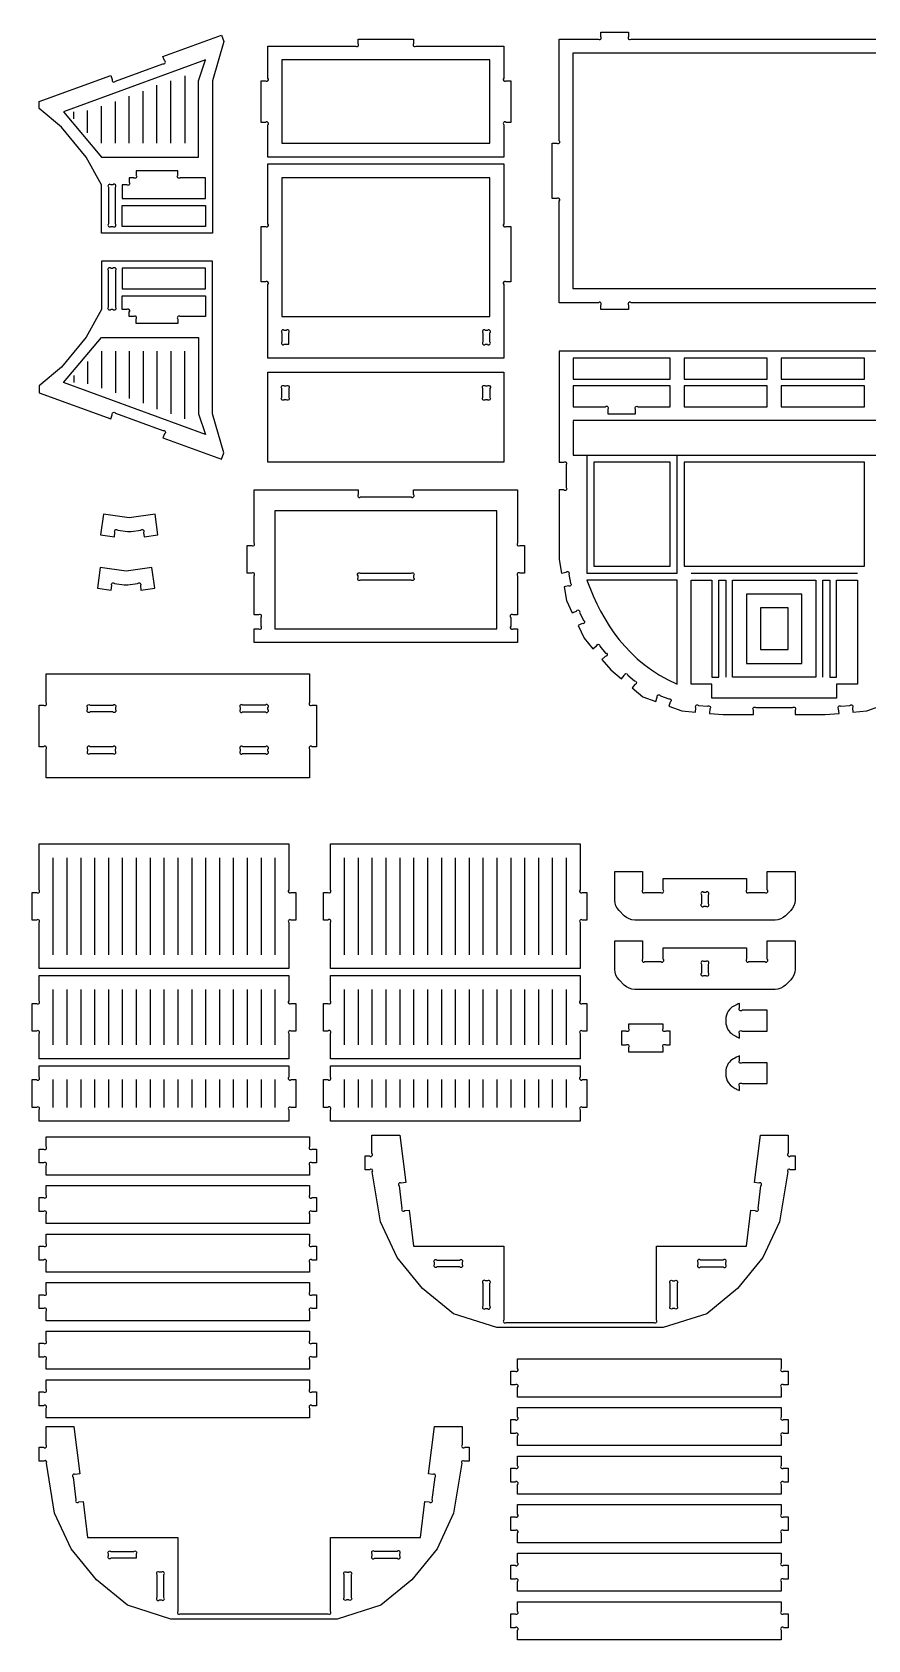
# Model space of a CAD drawing. Extents: x -583 to 242, y -437 to 258.
# Drawn here: x -583 to -221, y -437 to 258 of the extents above; entities that cross this region are included whole.
import ezdxf

# ---------------------------------------------------------------- set-up
doc = ezdxf.new("R2010")
doc.units = 0
doc.header["$MEASUREMENT"] = 0
doc.layers.get('0').update_dxf_attribs({"linetype": 'CONTINUOUS'})
doc.layers.add('ENGRAVE', color=1, linetype='CONTINUOUS')

msp = doc.modelspace()

# ---------------------------------------------------------------- linework, layer by layer
for points in [[(-205.96, 141.26), (-323.83, 141.26, 1), (-324.89, 140.19), (-324.89, 138.26), (-336.89, 138.26), (-336.89, 140.19, 1), (-337.96, 141.26), (-354.89, 141.26), (-354.89, 185.19, 1), (-355.96, 186.26), (-357.89, 186.26), (-357.89, 210.25), (-355.96, 210.25, 1), (-354.89, 211.32), (-354.89, 255.25), (-337.96, 255.25, 1), (-336.89, 256.32), (-336.89, 258.25), (-324.89, 258.25), (-324.89, 256.32, 1), (-323.83, 255.25), (-205.96, 255.25, 1)], [(-168.9, 120.26), (-354.89, 120.26), (-354.89, 72.26), (-352.96, 72.26, -1), (-351.89, 71.19), (-351.89, 61.32, -1), (-352.96, 60.26), (-354.89, 60.26), (-354.89, 30.26), (-353.85, 24.35), (-351.94, 24.68, -1), (-350.71, 23.82), (-350.04, 20, -1), (-350.9, 18.77), (-352.81, 18.44), (-351.77, 12.53), (-349.23, 7.09), (-347.47, 7.91, -1), (-346.07, 7.4), (-344.43, 3.88, -1), (-344.94, 2.47), (-346.7, 1.65), (-344.16, -3.79), (-340.3, -8.38), (-338.82, -7.14, -1), (-337.32, -7.27), (-334.83, -10.24, -1), (-334.96, -11.73), (-336.45, -12.98), (-332.59, -17.57), (-327.99, -21.43), (-326.75, -19.95, -1), (-325.25, -19.81), (-322.28, -22.31, -1), (-322.15, -23.8), (-323.4, -25.29), (-318.8, -29.14), (-313.16, -31.2), (-312.5, -29.37, -1), (-311.14, -28.74), (-307.49, -30.07, -1), (-306.86, -31.43), (-307.52, -33.25), (-301.88, -35.3), (-295.91, -35.82), (-295.74, -33.89, -1), (-294.59, -32.93), (-290.73, -33.27, -1), (-289.76, -34.41), (-289.93, -36.35), (-283.95, -36.87), (-270.89, -36.87), (-270.89, -34.93, -1), (-269.83, -33.87), (-253.96, -33.87, -1), (-252.89, -34.93), (-252.89, -36.87), (-239.84, -36.87), (-233.86, -36.35), (-234.03, -34.41, -1), (-233.06, -33.27), (-229.2, -32.93, -1), (-228.05, -33.89), (-227.88, -35.82), (-221.9, -35.3), (-216.27, -33.25)]]:
    msp.add_lwpolyline(points, format="xyb")
for points in [[(-552.89, 171.26), (-552.89, 192.26), (-559.46, 204.22), (-570.17, 217.19), (-579.89, 225.25), (-579.89, 228.25), (-548.88, 239.54), (-548.22, 237.72, 1), (-546.86, 237.09), (-526.3, 244.57, 1), (-525.67, 245.93), (-526.33, 247.75), (-500.96, 256.98), (-499.93, 254.17), (-504.89, 237.25), (-504.89, 171.26)], [(-480.89, 204.25), (-480.89, 218.19, 1), (-481.95, 219.25), (-483.89, 219.25), (-483.89, 237.25), (-481.95, 237.25, 1), (-480.89, 238.32), (-480.89, 252.25), (-442.95, 252.25, 1), (-441.89, 253.32), (-441.89, 255.25), (-417.89, 255.25), (-417.89, 253.32, 1), (-416.83, 252.25), (-378.89, 252.25), (-378.89, 238.32, 1), (-377.83, 237.25), (-375.89, 237.25), (-375.89, 219.25), (-377.83, 219.25, 1), (-378.89, 218.19), (-378.89, 204.25)], [(-507.89, 186.26), (-507.89, 195.26), (-518.83, 195.26, -1), (-519.89, 196.32), (-519.89, 198.26), (-537.89, 198.26), (-537.89, 196.32, -1), (-538.95, 195.26), (-540.89, 195.26), (-540.89, 193.32, -1), (-541.95, 192.26), (-543.89, 192.26), (-543.89, 186.26)], [(-480.89, 117.26), (-480.89, 149.19, 1), (-481.95, 150.26), (-483.89, 150.26), (-483.89, 174.26), (-481.95, 174.26, 1), (-480.89, 175.32), (-480.89, 201.26), (-378.89, 201.26), (-378.89, 175.32, 1), (-377.83, 174.26), (-375.89, 174.26), (-375.89, 150.26), (-377.83, 150.26, 1), (-378.89, 149.19), (-378.89, 117.26)], [(-549.89, 191.19), (-549.89, 175.32, 1), (-548.83, 174.26), (-547.95, 174.26, 1), (-546.89, 175.32), (-546.89, 191.19, 1), (-547.95, 192.26), (-548.83, 192.26, 1)], [(-552.89, 159.26), (-552.89, 138.26), (-559.46, 126.29), (-570.17, 113.32), (-579.89, 105.26), (-579.89, 102.26), (-548.88, 90.97), (-548.22, 92.79, -1), (-546.86, 93.42), (-526.3, 85.94, -1), (-525.67, 84.58), (-526.33, 82.76), (-500.96, 73.53), (-499.93, 76.34), (-504.89, 93.26), (-504.89, 159.26)], [(-546.89, 155.19), (-546.89, 139.32, -1), (-547.95, 138.26), (-548.83, 138.26, -1), (-549.89, 139.32), (-549.89, 155.19, -1), (-548.83, 156.26), (-547.95, 156.26, -1)], [(-507.89, 144.26), (-507.89, 135.26), (-518.83, 135.26, 1), (-519.89, 134.19), (-519.89, 132.26), (-537.89, 132.26), (-537.89, 134.19, 1), (-538.95, 135.26), (-540.89, 135.26), (-540.89, 137.19, 1), (-541.95, 138.26), (-543.89, 138.26), (-543.89, 144.26)], [(-474.89, 128.19), (-474.89, 124.32, 1), (-473.83, 123.26), (-471.89, 123.26), (-471.89, 128.19, 1), (-472.95, 129.26), (-473.83, 129.26, 1)], [(-387.89, 128.19), (-387.89, 124.32, 1), (-386.83, 123.26), (-385.96, 123.26, 1), (-384.89, 124.32), (-384.89, 128.19, 1), (-385.96, 129.26), (-386.83, 129.26, 1)], [(-471.89, 104.19), (-471.89, 100.32, -1), (-472.95, 99.26), (-473.83, 99.26, -1), (-474.89, 100.32), (-474.89, 104.19, -1), (-473.83, 105.26), (-472.95, 105.26, -1)], [(-386.83, 105.26), (-385.96, 105.26, -1), (-384.89, 104.19), (-384.89, 100.32, -1), (-385.96, 99.26), (-386.83, 99.26, -1), (-387.89, 100.32), (-387.89, 104.19, -1)], [(-348.89, 105.26), (-348.89, 96.26), (-334.96, 96.26, -1), (-333.89, 95.19), (-333.89, 93.26), (-321.89, 93.26), (-321.89, 95.19, -1), (-320.83, 96.26), (-306.89, 96.26), (-306.89, 105.26)], [(-486.89, -5.74), (-486.89, 0.26), (-484.95, 0.26, 1), (-483.89, 1.32), (-483.89, 5.19, 1), (-484.95, 6.26), (-486.89, 6.26), (-486.89, 23.19, 1), (-487.95, 24.26), (-489.89, 24.26), (-489.89, 36.26), (-487.95, 36.26, 1), (-486.89, 37.32), (-486.89, 60.26), (-441.89, 60.26), (-441.89, 58.32, 1), (-440.83, 57.26), (-418.96, 57.26, 1), (-417.89, 58.32), (-417.89, 60.26), (-372.89, 60.26), (-372.89, 37.32, 1), (-371.83, 36.26), (-369.89, 36.26), (-369.89, 24.26), (-371.83, 24.26, 1), (-372.89, 23.19), (-372.89, 6.26), (-374.83, 6.26, 1), (-375.89, 5.19), (-375.89, 1.32, 1), (-374.83, 0.26), (-372.89, 0.26), (-372.89, -5.74)], [(-540.1, 42.31), (-535.9, 42.87, -1), (-534.71, 41.95), (-534.45, 40.03), (-528.5, 40.81), (-529.68, 49.74), (-540.88, 48.26), (-552.09, 49.74), (-553.26, 40.81), (-547.31, 40.03), (-547.06, 41.95, -1), (-545.87, 42.87), (-541.67, 42.31)], [(-541.47, 19.27), (-537.26, 19.83, -1), (-536.07, 18.91), (-535.82, 16.99), (-529.87, 17.77), (-531.05, 26.7), (-542.25, 25.22), (-553.46, 26.7), (-554.63, 17.77), (-548.68, 16.99), (-548.43, 18.91, -1), (-547.24, 19.83), (-543.03, 19.27)], [(-440.83, 24.26), (-418.96, 24.26, -1), (-417.89, 23.19), (-417.89, 22.32, -1), (-418.96, 21.26), (-440.83, 21.26, -1), (-441.89, 22.32), (-441.89, 23.19, -1)], [(-576.89, -64.24), (-576.89, -51.81, 1), (-577.95, -50.74), (-579.89, -50.74), (-579.89, -32.74), (-577.95, -32.74, 1), (-576.89, -31.68), (-576.89, -19.24), (-462.89, -19.24), (-462.89, -31.68, 1), (-461.83, -32.74), (-459.89, -32.74), (-459.89, -50.74), (-461.83, -50.74, 1), (-462.89, -51.81), (-462.89, -64.24)], [(-557.83, -32.74), (-547.95, -32.74, -1), (-546.89, -33.81), (-546.89, -34.68, -1), (-547.95, -35.74), (-557.83, -35.74, -1), (-558.89, -34.68), (-558.89, -33.81, -1)], [(-491.83, -35.74), (-481.95, -35.74, 1), (-480.89, -34.68), (-480.89, -33.81, 1), (-481.95, -32.74), (-491.83, -32.74, 1), (-492.89, -33.81), (-492.89, -34.68, 1)], [(-557.83, -53.74), (-547.95, -53.74, 1), (-546.89, -52.68), (-546.89, -51.81, 1), (-547.95, -50.74), (-557.83, -50.74, 1), (-558.89, -51.81), (-558.89, -52.68, 1)], [(-481.95, -50.74), (-491.83, -50.74, 1), (-492.89, -51.81), (-492.89, -52.68, 1), (-491.83, -53.74), (-481.95, -53.74, 1), (-480.89, -52.68), (-480.89, -51.81, 1)], [(-579.89, -146.74), (-579.89, -126.8, 1), (-580.95, -125.74), (-582.89, -125.74), (-582.89, -113.74), (-580.95, -113.74, 1), (-579.89, -112.68), (-579.89, -92.74), (-471.89, -92.74), (-471.89, -112.68, 1), (-470.83, -113.74), (-468.89, -113.74), (-468.89, -125.74), (-470.83, -125.74, 1), (-471.89, -126.8), (-471.89, -146.74)], [(-453.89, -146.74), (-453.89, -126.8, 1), (-454.95, -125.74), (-456.89, -125.74), (-456.89, -113.74), (-454.95, -113.74, 1), (-453.89, -112.68), (-453.89, -92.74), (-345.89, -92.74), (-345.89, -112.68, 1), (-344.83, -113.74), (-342.89, -113.74), (-342.89, -125.74), (-344.83, -125.74, 1), (-345.89, -126.8), (-345.89, -146.74)], [(-330.89, -104.74), (-318.89, -104.74), (-318.89, -112.68, 1), (-317.83, -113.74), (-310.96, -113.74, 1), (-309.89, -112.68), (-309.89, -107.74), (-273.89, -107.74), (-273.89, -112.68, 1), (-272.83, -113.74), (-265.96, -113.74, 1), (-264.89, -112.68), (-264.89, -104.74), (-252.89, -104.74), (-252.89, -117.1, -0.198916), (-254.76, -121.61), (-257.02, -123.87, -0.198915), (-261.54, -125.74), (-322.25, -125.74, -0.198915), (-326.76, -123.87), (-329.02, -121.61, -0.198914), (-330.89, -117.1)], [(-293.39, -114.8), (-293.39, -118.68, 1), (-292.33, -119.74), (-291.46, -119.74, 1), (-290.39, -118.68), (-290.39, -114.8, 1), (-291.46, -113.74), (-292.33, -113.74, 1)], [(-330.89, -134.69), (-318.89, -134.69), (-318.89, -142.63, 1), (-317.83, -143.69), (-310.96, -143.69, 1), (-309.89, -142.63), (-309.89, -137.69), (-273.89, -137.69), (-273.89, -142.63, 1), (-272.83, -143.69), (-265.96, -143.69, 1), (-264.89, -142.63), (-264.89, -134.69), (-252.89, -134.69), (-252.89, -147.04, -0.198917), (-254.76, -151.56), (-257.02, -153.82, -0.198915), (-261.54, -155.69), (-322.25, -155.69, -0.198916), (-326.76, -153.82), (-329.02, -151.56, -0.198914), (-330.89, -147.04)], [(-293.39, -144.75), (-293.39, -148.63, 1), (-292.33, -149.69), (-291.46, -149.69, 1), (-290.39, -148.63), (-290.39, -144.75, 1), (-291.46, -143.69), (-292.33, -143.69, 1)], [(-579.89, -185.74), (-579.89, -174.8, 1), (-580.95, -173.74), (-582.89, -173.74), (-582.89, -161.74), (-580.95, -161.74, 1), (-579.89, -160.68), (-579.89, -149.74), (-471.89, -149.74), (-471.89, -160.68, 1), (-470.83, -161.74), (-468.89, -161.74), (-468.89, -173.74), (-470.83, -173.74, 1), (-471.89, -174.8), (-471.89, -185.74)], [(-453.89, -185.74), (-453.89, -174.8, 1), (-454.95, -173.74), (-456.89, -173.74), (-456.89, -161.74), (-454.95, -161.74, 1), (-453.89, -160.68), (-453.89, -149.74), (-345.89, -149.74), (-345.89, -160.68, 1), (-344.83, -161.74), (-342.89, -161.74), (-342.89, -173.74), (-344.83, -173.74, 1), (-345.89, -174.8), (-345.89, -185.74)], [(-264.89, -164.74), (-275.83, -164.74, -1), (-276.89, -163.68), (-276.89, -161.74, 0.021616), (-279.06, -162.76, 0.08231), (-281.16, -164.31, 0.158207), (-282.78, -167.85, 0.097463), (-282.61, -171.49, 0.177471), (-280.14, -174.98, 0.02745), (-279.12, -175.63, 0.020909), (-276.89, -176.74), (-276.89, -174.8, -1), (-275.83, -173.74), (-264.89, -173.74)], [(-324.89, -170.74), (-324.89, -172.68, -1), (-325.96, -173.74), (-327.89, -173.74), (-327.89, -179.74), (-325.96, -179.74, -1), (-324.89, -180.8), (-324.89, -182.74), (-309.89, -182.74), (-309.89, -180.8, -1), (-308.83, -179.74), (-306.89, -179.74), (-306.89, -173.74), (-308.83, -173.74, -1), (-309.89, -172.68), (-309.89, -170.74)], [(-264.89, -187.46), (-275.83, -187.46, -1), (-276.89, -186.39), (-276.89, -184.46, 0.030229), (-279.52, -185.72, 0.112837), (-281.77, -187.8, 0.118473), (-282.78, -190.56, 0.097463), (-282.61, -194.2, 0.17747), (-280.14, -197.69, 0.041119), (-278.39, -198.74, 0.013939), (-276.89, -199.46), (-276.89, -197.52, -1), (-275.83, -196.46), (-264.89, -196.46)], [(-579.89, -212.74), (-579.89, -207.8, 1), (-580.95, -206.74), (-582.89, -206.74), (-582.89, -194.74), (-580.95, -194.74, 1), (-579.89, -193.68), (-579.89, -188.74), (-471.89, -188.74), (-471.89, -193.68, 1), (-470.83, -194.74), (-468.89, -194.74), (-468.89, -206.74), (-470.83, -206.74, 1), (-471.89, -207.8), (-471.89, -212.74)], [(-453.89, -212.74), (-453.89, -207.8, 1), (-454.95, -206.74), (-456.89, -206.74), (-456.89, -194.74), (-454.95, -194.74, 1), (-453.89, -193.68), (-453.89, -188.74), (-345.89, -188.74), (-345.89, -193.68, 1), (-344.83, -194.74), (-342.89, -194.74), (-342.89, -206.74), (-344.83, -206.74, 1), (-345.89, -207.8), (-345.89, -212.74)], [(-576.89, -235.99), (-576.89, -231.8, 1), (-577.95, -230.74), (-579.89, -230.74), (-579.89, -224.74), (-577.95, -224.74, 1), (-576.89, -223.68), (-576.89, -219.49), (-462.89, -219.49), (-462.89, -223.68, 1), (-461.83, -224.74), (-459.89, -224.74), (-459.89, -230.74), (-461.83, -230.74, 1), (-462.89, -231.8), (-462.89, -235.99)], [(-309.89, -301.98), (-381.89, -301.98), (-400.68, -296), (-414.07, -285.07), (-425.03, -271.69), (-432.22, -256.24), (-435.75, -234.63, 1), (-436.8, -233.74), (-438.89, -233.74), (-438.89, -227.74), (-436.96, -227.74, 1), (-435.9, -226.68), (-435.89, -218.74), (-423.89, -218.74), (-421.31, -239.21), (-423.24, -239.45, 1), (-424.16, -240.63), (-422.93, -250.44, 1), (-421.75, -251.36), (-419.82, -251.12), (-417.89, -266.74), (-378.89, -266.74), (-378.89, -298.68, 1), (-377.83, -299.74), (-313.96, -299.74, 1), (-312.89, -298.68), (-312.89, -266.74), (-273.89, -266.74), (-271.96, -251.12), (-270.04, -251.36, 1), (-268.86, -250.44), (-267.63, -240.63, 1), (-268.55, -239.45), (-270.48, -239.21), (-267.89, -218.74), (-255.89, -218.74), (-255.89, -226.68, 1), (-254.83, -227.74), (-252.89, -227.74), (-252.89, -233.74), (-254.99, -233.74, 1), (-256.04, -234.63), (-259.57, -256.24), (-266.76, -271.69), (-277.72, -285.07), (-291.1, -296)], [(-576.89, -256.99), (-576.89, -252.8, 1), (-577.95, -251.74), (-579.89, -251.74), (-579.89, -245.74), (-577.95, -245.74, 1), (-576.89, -244.68), (-576.89, -240.49), (-462.89, -240.49), (-462.89, -244.68, 1), (-461.83, -245.74), (-459.89, -245.74), (-459.89, -251.74), (-461.83, -251.74, 1), (-462.89, -252.8), (-462.89, -256.99)], [(-576.89, -277.99), (-576.89, -273.8, 1), (-577.95, -272.74), (-579.89, -272.74), (-579.89, -266.74), (-577.95, -266.74, 1), (-576.89, -265.68), (-576.89, -261.49), (-462.89, -261.49), (-462.89, -265.68, 1), (-461.83, -266.74), (-459.89, -266.74), (-459.89, -272.74), (-461.83, -272.74, 1), (-462.89, -273.8), (-462.89, -277.99)], [(-407.83, -272.74), (-397.96, -272.74, -1), (-396.89, -273.8), (-396.89, -274.68, -1), (-397.96, -275.74), (-407.83, -275.74, -1), (-408.89, -274.68), (-408.89, -273.8, -1)], [(-293.83, -275.74), (-283.96, -275.74, 1), (-282.89, -274.68), (-282.89, -273.8, 1), (-283.96, -272.74), (-293.83, -272.74, 1), (-294.89, -273.8), (-294.89, -274.68, 1)], [(-576.89, -298.99), (-576.89, -294.8, 1), (-577.95, -293.74), (-579.89, -293.74), (-579.89, -287.74), (-577.95, -287.74, 1), (-576.89, -286.68), (-576.89, -282.49), (-462.89, -282.49), (-462.89, -286.68, 1), (-461.83, -287.74), (-459.89, -287.74), (-459.89, -293.74), (-461.83, -293.74, 1), (-462.89, -294.8), (-462.89, -298.99)], [(-387.89, -282.8), (-387.89, -292.68, 1), (-386.83, -293.74), (-385.96, -293.74, 1), (-384.89, -292.68), (-384.89, -282.8, 1), (-385.96, -281.74), (-386.83, -281.74, 1)], [(-303.89, -282.8), (-303.89, -292.68, -1), (-304.96, -293.74), (-305.83, -293.74, -1), (-306.89, -292.68), (-306.89, -282.8, -1), (-305.83, -281.74), (-304.96, -281.74, -1)], [(-576.89, -319.99), (-576.89, -315.8, 1), (-577.95, -314.74), (-579.89, -314.74), (-579.89, -308.74), (-577.95, -308.74, 1), (-576.89, -307.68), (-576.89, -303.49), (-462.89, -303.49), (-462.89, -307.68, 1), (-461.83, -308.74), (-459.89, -308.74), (-459.89, -314.74), (-461.83, -314.74, 1), (-462.89, -315.8), (-462.89, -319.99)], [(-372.89, -331.99), (-372.89, -327.8, 1), (-373.96, -326.74), (-375.89, -326.74), (-375.89, -320.74), (-373.96, -320.74, 1), (-372.89, -319.68), (-372.89, -315.49), (-258.89, -315.49), (-258.89, -319.68, 1), (-257.83, -320.74), (-255.89, -320.74), (-255.89, -326.74), (-257.83, -326.74, 1), (-258.89, -327.8), (-258.89, -331.99)], [(-576.89, -340.99), (-576.89, -336.8, 1), (-577.95, -335.74), (-579.89, -335.74), (-579.89, -329.74), (-577.95, -329.74, 1), (-576.89, -328.68), (-576.89, -324.49), (-462.89, -324.49), (-462.89, -328.68, 1), (-461.83, -329.74), (-459.89, -329.74), (-459.89, -335.74), (-461.83, -335.74, 1), (-462.89, -336.8), (-462.89, -340.99)], [(-372.89, -352.99), (-372.89, -348.8, 1), (-373.96, -347.74), (-375.89, -347.74), (-375.89, -341.74), (-373.96, -341.74, 1), (-372.89, -340.68), (-372.89, -336.49), (-258.89, -336.49), (-258.89, -340.68, 1), (-257.83, -341.74), (-255.89, -341.74), (-255.89, -347.74), (-257.83, -347.74, 1), (-258.89, -348.8), (-258.89, -352.99)], [(-450.89, -427.98), (-522.89, -427.98), (-541.68, -422), (-555.07, -411.07), (-566.03, -397.69), (-573.21, -382.24), (-576.75, -360.63, 1), (-577.8, -359.74), (-579.89, -359.74), (-579.89, -353.74), (-577.96, -353.74, 1), (-576.9, -352.68), (-576.89, -344.74), (-564.89, -344.74), (-562.31, -365.21), (-564.24, -365.45, 1), (-565.16, -366.63), (-563.93, -376.44, 1), (-562.75, -377.36), (-560.82, -377.12), (-558.89, -392.74), (-519.89, -392.74), (-519.89, -424.68, 1), (-518.83, -425.74), (-454.95, -425.74, 1), (-453.89, -424.68), (-453.89, -392.74), (-414.89, -392.74), (-412.96, -377.12), (-411.04, -377.36, 1), (-409.86, -376.44), (-408.63, -366.63, 1), (-409.55, -365.45), (-411.48, -365.21), (-408.89, -344.74), (-396.89, -344.74), (-396.89, -352.68, 1), (-395.83, -353.74), (-393.89, -353.74), (-393.89, -359.74), (-395.99, -359.74, 1), (-397.04, -360.63), (-400.57, -382.24), (-407.76, -397.69), (-418.72, -411.07), (-432.1, -422)], [(-372.89, -373.99), (-372.89, -369.8, 1), (-373.96, -368.74), (-375.89, -368.74), (-375.89, -362.74), (-373.96, -362.74, 1), (-372.89, -361.68), (-372.89, -357.49), (-258.89, -357.49), (-258.89, -361.68, 1), (-257.83, -362.74), (-255.89, -362.74), (-255.89, -368.74), (-257.83, -368.74, 1), (-258.89, -369.8), (-258.89, -373.99)], [(-372.89, -394.99), (-372.89, -390.8, 1), (-373.96, -389.74), (-375.89, -389.74), (-375.89, -383.74), (-373.96, -383.74, 1), (-372.89, -382.68), (-372.89, -378.49), (-258.89, -378.49), (-258.89, -382.68, 1), (-257.83, -383.74), (-255.89, -383.74), (-255.89, -389.74), (-257.83, -389.74, 1), (-258.89, -390.8), (-258.89, -394.99)], [(-548.83, -398.74), (-538.95, -398.74, -1), (-537.89, -399.8), (-537.89, -401.74), (-548.83, -401.74, -1), (-549.89, -400.68), (-549.89, -399.8, -1)], [(-424.96, -398.74), (-434.83, -398.74, 1), (-435.89, -399.8), (-435.89, -400.68, 1), (-434.83, -401.74), (-424.96, -401.74, 1), (-423.89, -400.68), (-423.89, -399.8, 1)], [(-372.89, -415.99), (-372.89, -411.8, 1), (-373.96, -410.74), (-375.89, -410.74), (-375.89, -404.74), (-373.96, -404.74, 1), (-372.89, -403.68), (-372.89, -399.49), (-258.89, -399.49), (-258.89, -403.68, 1), (-257.83, -404.74), (-255.89, -404.74), (-255.89, -410.74), (-257.83, -410.74, 1), (-258.89, -411.8), (-258.89, -415.99)], [(-528.89, -408.8), (-528.89, -418.68, 1), (-527.83, -419.74), (-526.95, -419.74, 1), (-525.89, -418.68), (-525.89, -408.8, 1), (-526.95, -407.74), (-527.83, -407.74, 1)], [(-444.89, -408.8), (-444.89, -418.68, -1), (-445.95, -419.74), (-446.83, -419.74, -1), (-447.89, -418.68), (-447.89, -408.8, -1), (-446.83, -407.74), (-445.95, -407.74, -1)], [(-372.89, -436.99), (-372.89, -432.8, 1), (-373.96, -431.74), (-375.89, -431.74), (-375.89, -425.74), (-373.96, -425.74, 1), (-372.89, -424.68), (-372.89, -420.49), (-258.89, -420.49), (-258.89, -424.68, 1), (-257.83, -425.74), (-255.89, -425.74), (-255.89, -431.74), (-257.83, -431.74, 1), (-258.89, -432.8), (-258.89, -436.99)]]:
    msp.add_lwpolyline(points, format="xyb", close=True)
for points in [[(-543.89, 174.26), (-543.89, 183.26), (-507.89, 183.26), (-507.89, 174.26)], [(-543.89, 156.26), (-543.89, 147.26), (-507.89, 147.26), (-507.89, 156.26)], [(-480.89, 72.26), (-480.89, 111.26), (-378.89, 111.26), (-378.89, 72.26)], [(-306.89, 108.26), (-306.89, 117.26), (-348.89, 117.26), (-348.89, 108.26)], [(-264.89, 108.26), (-264.89, 117.26), (-300.89, 117.26), (-300.89, 108.26)], [(-222.89, 108.26), (-222.89, 117.26), (-258.89, 117.26), (-258.89, 108.26)], [(-300.89, 105.26), (-300.89, 96.26), (-264.89, 96.26), (-264.89, 105.26)], [(-258.89, 105.26), (-258.89, 96.26), (-222.89, 96.26), (-222.89, 105.26)], [(-339.89, 72.26), (-339.89, 27.26), (-306.89, 27.26), (-306.89, 72.26)], [(-300.89, 72.26), (-300.89, 27.26), (-222.89, 27.26), (-222.89, 72.26)]]:
    msp.add_lwpolyline(points, close=True)
at = {"layer": 'ENGRAVE'}
for points in [[(-510.89, 204.25), (-510.89, 237.25), (-507.89, 246.25), (-569.39, 223.75), (-552.89, 204.25)], [(-384.89, 246.25), (-474.89, 246.25), (-474.89, 210.25), (-384.89, 210.25)], [(-348.89, 147.26), (-348.89, 249.25), (-180.89, 249.25), (-180.89, 147.26)], [(-384.89, 195.26), (-474.89, 195.26), (-474.89, 135.26), (-384.89, 135.26)], [(-510.89, 126.26), (-510.89, 93.26), (-507.89, 84.26), (-569.39, 106.76), (-552.89, 126.26)], [(-174.89, 90.26), (-348.89, 90.26), (-348.89, 75.26), (-174.89, 75.26)], [(-381.89, 51.26), (-477.89, 51.26), (-477.89, 0.26), (-381.89, 0.26)], [(-342.89, 21.26), (-340.19, 14.43), (-338.67, 11.1), (-337.02, 7.83), (-335.24, 4.63), (-333.31, 1.5), (-331.23, -1.54), (-328.98, -4.49), (-326.56, -7.33), (-323.95, -10.07), (-321.15, -12.69), (-318.15, -15.18), (-314.93, -17.54), (-311.49, -19.76), (-307.81, -21.83), (-303.89, -23.74), (-303.89, 21.26)], [(-279.89, 21.26), (-243.89, 21.26), (-243.89, -20.74), (-279.89, -20.74)], [(-273.89, 15.26), (-273.89, -14.74), (-249.89, -14.74), (-249.89, 15.26)], [(-267.89, 9.26), (-267.89, -8.74), (-255.89, -8.74), (-255.89, 9.26)]]:
    msp.add_lwpolyline(points, close=True, dxfattribs=at)
for points in [[(-522.89, 210.25), (-522.89, 237.25)], [(-516.89, 239.41), (-516.89, 210.25)], [(-540.89, 210.25), (-540.89, 230.61)], [(-534.89, 210.25), (-534.89, 232.75)], [(-528.89, 210.25), (-528.89, 235.3)], [(-564.89, 220.75), (-564.89, 223.75)], [(-558.89, 214.75), (-558.89, 224.39)], [(-552.89, 210.25), (-552.89, 226.27)], [(-546.89, 210.25), (-546.89, 228.25)], [(-552.89, 120.26), (-552.89, 104.24)], [(-546.89, 120.26), (-546.89, 102.26)], [(-540.89, 120.26), (-540.89, 99.9)], [(-534.89, 120.26), (-534.89, 97.76)], [(-528.89, 120.26), (-528.89, 95.21)], [(-522.89, 120.26), (-522.89, 93.26)], [(-516.89, 91.1), (-516.89, 120.26)], [(-558.89, 115.76), (-558.89, 106.12)], [(-564.89, 109.76), (-564.89, 106.76)], [(-342.89, 75.26), (-342.89, 24.26), (-303.89, 24.26), (-303.89, 75.26)], [(-297.89, 24.26), (-225.89, 24.26)], [(-240.89, -20.74), (-240.89, 21.26), (-237.89, 21.26), (-237.89, -20.74), (-234.89, -20.74), (-234.89, 21.26), (-225.89, 21.26), (-225.89, -23.74), (-234.89, -23.74), (-234.89, -29.74), (-288.89, -29.74), (-288.89, -23.74), (-297.89, -23.74), (-297.89, 21.26), (-288.89, 21.26), (-288.89, -20.74), (-285.89, -20.74), (-285.89, 21.26), (-282.89, 21.26), (-282.89, -20.74)], [(-573.89, -98.74), (-573.89, -140.74)], [(-567.89, -98.74), (-567.89, -140.74)], [(-561.89, -98.74), (-561.89, -140.74)], [(-555.89, -98.74), (-555.89, -140.74)], [(-549.89, -98.74), (-549.89, -140.74)], [(-543.89, -98.74), (-543.89, -140.74)], [(-537.89, -98.74), (-537.89, -140.74)], [(-531.89, -98.74), (-531.89, -140.74)], [(-525.89, -98.74), (-525.89, -140.74)], [(-519.89, -98.74), (-519.89, -140.74)], [(-513.89, -98.74), (-513.89, -140.74)], [(-507.89, -98.74), (-507.89, -140.74)], [(-501.89, -98.74), (-501.89, -140.74)], [(-495.89, -98.74), (-495.89, -140.74)], [(-489.89, -98.74), (-489.89, -140.74)], [(-483.89, -98.74), (-483.89, -140.74)], [(-477.89, -98.74), (-477.89, -140.74)], [(-447.89, -98.74), (-447.89, -140.74)], [(-441.89, -98.74), (-441.89, -140.74)], [(-435.89, -98.74), (-435.89, -140.74)], [(-429.89, -98.74), (-429.89, -140.74)], [(-423.89, -98.74), (-423.89, -140.74)], [(-417.89, -98.74), (-417.89, -140.74)], [(-411.89, -98.74), (-411.89, -140.74)], [(-405.89, -98.74), (-405.89, -140.74)], [(-399.89, -98.74), (-399.89, -140.74)], [(-393.89, -98.74), (-393.89, -140.74)], [(-387.89, -98.74), (-387.89, -140.74)], [(-381.89, -98.74), (-381.89, -140.74)], [(-375.89, -98.74), (-375.89, -140.74)], [(-369.89, -98.74), (-369.89, -140.74)], [(-363.89, -98.74), (-363.89, -140.74)], [(-357.89, -98.74), (-357.89, -140.74)], [(-351.89, -98.74), (-351.89, -140.74)], [(-573.89, -155.74), (-573.89, -179.74)], [(-567.89, -155.74), (-567.89, -179.74)], [(-561.89, -155.74), (-561.89, -179.74)], [(-555.89, -155.74), (-555.89, -179.74)], [(-549.89, -155.74), (-549.89, -179.74)], [(-543.89, -155.74), (-543.89, -179.74)], [(-537.89, -155.74), (-537.89, -179.74)], [(-531.89, -155.74), (-531.89, -179.74)], [(-525.89, -155.74), (-525.89, -179.74)], [(-519.89, -155.74), (-519.89, -179.74)], [(-513.89, -155.74), (-513.89, -179.74)], [(-507.89, -155.74), (-507.89, -179.74)], [(-501.89, -155.74), (-501.89, -179.74)], [(-495.89, -155.74), (-495.89, -179.74)], [(-489.89, -155.74), (-489.89, -179.74)], [(-483.89, -155.74), (-483.89, -179.74)], [(-477.89, -155.74), (-477.89, -179.74)], [(-447.89, -155.74), (-447.89, -179.74)], [(-441.89, -155.74), (-441.89, -179.74)], [(-435.89, -155.74), (-435.89, -179.74)], [(-429.89, -155.74), (-429.89, -179.74)], [(-423.89, -155.74), (-423.89, -179.74)], [(-417.89, -155.74), (-417.89, -179.74)], [(-411.89, -155.74), (-411.89, -179.74)], [(-405.89, -155.74), (-405.89, -179.74)], [(-399.89, -155.74), (-399.89, -179.74)], [(-393.89, -155.74), (-393.89, -179.74)], [(-387.89, -155.74), (-387.89, -179.74)], [(-381.89, -155.74), (-381.89, -179.74)], [(-375.89, -155.74), (-375.89, -179.74)], [(-369.89, -155.74), (-369.89, -179.74)], [(-363.89, -155.74), (-363.89, -179.74)], [(-357.89, -155.74), (-357.89, -179.74)], [(-351.89, -155.74), (-351.89, -179.74)], [(-573.89, -194.74), (-573.89, -206.74)], [(-567.89, -194.74), (-567.89, -206.74)], [(-561.89, -194.74), (-561.89, -206.74)], [(-555.89, -194.74), (-555.89, -206.74)], [(-549.89, -194.74), (-549.89, -206.74)], [(-543.89, -194.74), (-543.89, -206.74)], [(-537.89, -194.74), (-537.89, -206.74)], [(-531.89, -194.74), (-531.89, -206.74)], [(-525.89, -194.74), (-525.89, -206.74)], [(-519.89, -194.74), (-519.89, -206.74)], [(-513.89, -194.74), (-513.89, -206.74)], [(-507.89, -194.74), (-507.89, -206.74)], [(-501.89, -194.74), (-501.89, -206.74)], [(-495.89, -194.74), (-495.89, -206.74)], [(-489.89, -194.74), (-489.89, -206.74)], [(-483.89, -194.74), (-483.89, -206.74)], [(-477.89, -194.74), (-477.89, -206.74)], [(-447.89, -194.74), (-447.89, -206.74)], [(-441.89, -194.74), (-441.89, -206.74)], [(-435.89, -194.74), (-435.89, -206.74)], [(-429.89, -194.74), (-429.89, -206.74)], [(-423.89, -194.74), (-423.89, -206.74)], [(-417.89, -194.74), (-417.89, -206.74)], [(-411.89, -194.74), (-411.89, -206.74)], [(-405.89, -194.74), (-405.89, -206.74)], [(-399.89, -194.74), (-399.89, -206.74)], [(-393.89, -194.74), (-393.89, -206.74)], [(-387.89, -194.74), (-387.89, -206.74)], [(-381.89, -194.74), (-381.89, -206.74)], [(-375.89, -194.74), (-375.89, -206.74)], [(-369.89, -194.74), (-369.89, -206.74)], [(-363.89, -194.74), (-363.89, -206.74)], [(-357.89, -194.74), (-357.89, -206.74)], [(-351.89, -194.74), (-351.89, -206.74)]]:
    msp.add_lwpolyline(points, dxfattribs=at)

doc.saveas('drawing.dxf')
